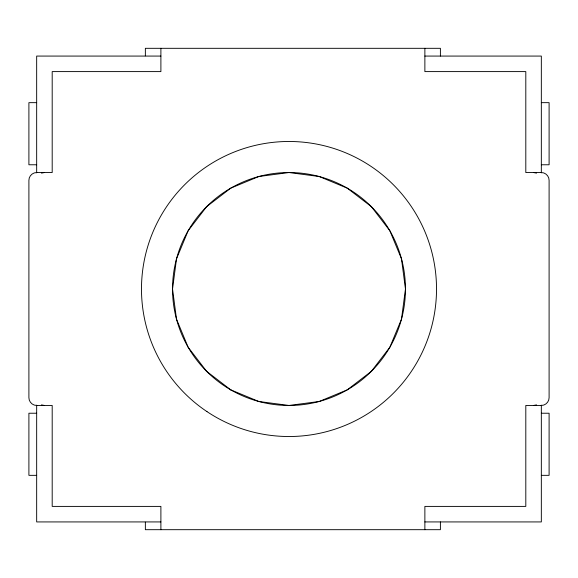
<?xml version="1.0" encoding="UTF-8"?>
<svg xmlns="http://www.w3.org/2000/svg" width="578" height="578" viewBox="0 0 578 578"><rect width="100%" height="100%" fill="white"/><g stroke="black" fill="none" stroke-linecap="round" stroke-linejoin="round"><path stroke-width="0.87" d="M41.457 173.125L44.427 172.54M536.543 404.875L533.573 405.46M144.999 56.073L36.667 56.073L36.667 172.873M160.894 56.073L145.36 56.073L145.36 48.314L440.4 48.314L440.4 56.073M424.873 56.073L541.333 56.073L541.333 172.873M36.667 102.66L28.9 102.66L28.9 164.773L36.667 164.773M541.333 102.66L549.1 102.66L549.1 164.773L541.333 164.773M36.667 413.227L28.9 413.227L28.9 475.34L36.667 475.34M541.333 413.227L549.1 413.227L549.1 475.34L541.333 475.34M144.999 521.927L36.667 521.927L36.667 405.127M160.894 521.927L145.36 521.927L145.36 529.686L440.4 529.686L440.4 521.927M424.873 521.927L541.333 521.927L541.333 405.127M533.573 172.54L536.543 173.125M44.427 405.46L41.457 404.875M424.873 48.314L424.873 71.6L525.807 71.6L525.807 172.54L541.333 172.54C545.488 172.475 549.165 176.153 549.1 180.3L549.1 397.7C549.165 401.847 545.488 405.525 541.333 405.46L525.807 405.46L525.807 506.4L424.873 506.4L424.873 529.686M160.894 48.314L160.894 71.6L52.193 71.6L52.193 172.54L36.667 172.54C32.513 172.475 28.835 176.153 28.9 180.3L28.9 397.7C28.835 401.847 32.513 405.525 36.667 405.46L52.193 405.46L52.193 506.4L160.894 506.4L160.894 529.686M176.507 258.857L172.54 289L176.507 319.143L188.139 347.234L206.649 371.351L230.766 389.861L258.857 401.493L289 405.46L319.143 401.493L347.234 389.861L371.351 371.351L389.861 347.234L401.493 319.143L405.46 289L401.493 258.857L389.861 230.766L371.351 206.649L347.234 188.139L319.143 176.507L289 172.54L258.857 176.507L230.766 188.139L206.649 206.649L188.139 230.766L176.507 258.857M206.96 411.601A147.52 147.52 0 0 0 436.195 298.747A147.52 147.52 0 0 0 223.845 156.652A147.52 147.52 0 0 0 206.96 411.601M230.766 389.861A116.46 116.46 0 0 0 405.46 289A116.46 116.46 0 0 0 230.766 188.139A116.46 116.46 0 0 0 230.766 389.861"/></g></svg>
